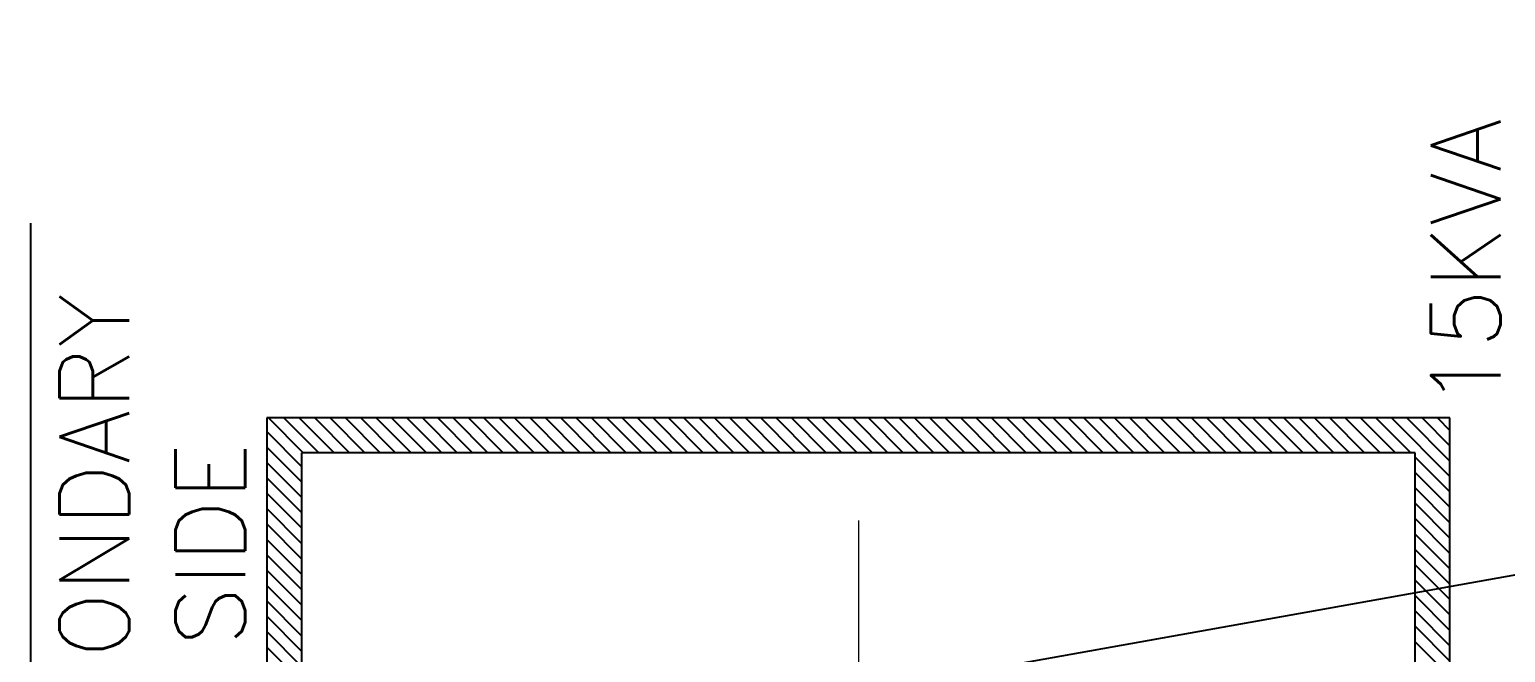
# Model space of a CAD drawing. Header units: metres. Extents: x 530959 to 531458, y 2674234 to 2674577.
# Drawn here: x 531147.951 to 531150.071, y 2674385.916 to 2674386.81 of the extents above; entities that cross this region are included whole.
import ezdxf

# ---------------------------------------------------------------- set-up
doc = ezdxf.new("R2010")
doc.units = ezdxf.units.M
doc.linetypes.add('CENTER2', pattern=[1.125, 0.75, -0.125, 0.125, -0.125])
doc.layers.add('300mm Hume Pipe', color=74, linetype='Continuous')
doc.layers.add('IDT', color=7, linetype='Continuous')
doc.styles.add('RomanS', font='romans.shx')

# ---------------------------------------------------------------- blocks, each defined once
blk = doc.blocks.new('IDT')
at = {"layer": 'IDT', "color": 7, "ltscale": 0.1}
for p, q in [((26.1561, 22.1108), (26.1561, 20.4105)), ((27.8558, 20.4105), (27.8558, 22.1108)), ((26.1561, 20.4105), (27.8558, 20.4105))]:
    blk.add_line(p, q, dxfattribs=at)
at = {"layer": 'IDT', "color": 8, "ltscale": 0.1}
for p, q in [((26.1561, 22.1108), (26.1561, 20.4105)), ((27.8558, 20.4105), (27.8558, 22.1108)), ((26.1561, 20.4105), (27.8558, 20.4105))]:
    blk.add_line(p, q, dxfattribs=at)
at = {"layer": 'IDT', "color": 7}
for p, q in [((26.2061, 22.0608), (26.2061, 20.4605)), ((27.8058, 20.4605), (27.8058, 22.0608)), ((26.2061, 20.4605), (27.8058, 20.4605))]:
    blk.add_line(p, q, dxfattribs=at)
at = {"layer": 'IDT', "color": 8}
for p, q in [((26.2061, 22.0608), (26.2061, 20.4605)), ((27.8058, 20.4605), (27.8058, 22.0608)), ((28.195, 21.0153), (28.195, 20.1306)), ((26.9808, 20.7997), (25.8984, 20.6063)), ((26.2061, 20.4605), (27.8058, 20.4605))]:
    blk.add_line(p, q, dxfattribs=at)
at = {"layer": 'IDT', "color": 253, "linetype": 'CENTER2', "lineweight": 5, "ltscale": 0.5}
blk.add_line((27.006, 20.5579), (27.006, 21.8549), dxfattribs=at)
at = {"layer": 'IDT', "color": 8, "linetype": 'Continuous'}
for p, q in [((26.2061, 20.7319), (26.1561, 20.7819)), ((27.8558, 20.7395), (27.8058, 20.7895)), ((26.2061, 20.7098), (26.1561, 20.7598)), ((27.8558, 20.7174), (27.8058, 20.7674)), ((26.2061, 20.6877), (26.1561, 20.7377)), ((27.8558, 20.6953), (27.8058, 20.7453)), ((27.8558, 20.6733), (27.8058, 20.7233)), ((26.2061, 20.6656), (26.1561, 20.7156)), ((27.8558, 20.6512), (27.8058, 20.7012)), ((26.2061, 20.6435), (26.1561, 20.6935)), ((27.8558, 20.6291), (27.8058, 20.6791)), ((26.2061, 20.6215), (26.1561, 20.6715)), ((27.8558, 20.607), (27.8058, 20.657)), ((26.2061, 20.5994), (26.1561, 20.6494)), ((27.8558, 20.5849), (27.8058, 20.6349)), ((26.2061, 20.5773), (26.1561, 20.6273)), ((27.8558, 20.5628), (27.8058, 20.6128)), ((26.2061, 20.5552), (26.1561, 20.6052)), ((27.8558, 20.5407), (27.8058, 20.5907)), ((26.2061, 20.5331), (26.1561, 20.5831)), ((27.8558, 20.5186), (27.8058, 20.5686)), ((26.2061, 20.511), (26.1561, 20.561)), ((27.8558, 20.4965), (27.8058, 20.5465)), ((26.2061, 20.4889), (26.1561, 20.5389)), ((26.2061, 20.4668), (26.1561, 20.5168)), ((27.8558, 20.4744), (27.8058, 20.5244)), ((26.2403, 20.4105), (26.1561, 20.4947)), ((27.8558, 20.4523), (27.8058, 20.5023)), ((26.2182, 20.4105), (26.1561, 20.4726)), ((27.8558, 20.4302), (27.8058, 20.4802)), ((26.1961, 20.4105), (26.1561, 20.4505)), ((26.2624, 20.4105), (26.2124, 20.4605)), ((26.2845, 20.4105), (26.2345, 20.4605)), ((26.3066, 20.4105), (26.2566, 20.4605)), ((26.3287, 20.4105), (26.2787, 20.4605)), ((26.3508, 20.4105), (26.3008, 20.4605)), ((26.3729, 20.4105), (26.3229, 20.4605)), ((26.395, 20.4105), (26.345, 20.4605)), ((26.4171, 20.4105), (26.3671, 20.4605)), ((26.4392, 20.4105), (26.3892, 20.4605)), ((26.4613, 20.4105), (26.4113, 20.4605)), ((26.4834, 20.4105), (26.4334, 20.4605)), ((26.5055, 20.4105), (26.4555, 20.4605)), ((26.5276, 20.4105), (26.4776, 20.4605)), ((26.5497, 20.4105), (26.4997, 20.4605)), ((26.5718, 20.4105), (26.5218, 20.4605)), ((26.5939, 20.4105), (26.5439, 20.4605)), ((26.616, 20.4105), (26.566, 20.4605)), ((26.6381, 20.4105), (26.5881, 20.4605)), ((26.6602, 20.4105), (26.6102, 20.4605)), ((26.6823, 20.4105), (26.6323, 20.4605)), ((26.7043, 20.4105), (26.6543, 20.4605)), ((26.7264, 20.4105), (26.6764, 20.4605)), ((26.7485, 20.4105), (26.6985, 20.4605)), ((26.7706, 20.4105), (26.7206, 20.4605)), ((26.7927, 20.4105), (26.7427, 20.4605)), ((26.8148, 20.4105), (26.7648, 20.4605)), ((26.8369, 20.4105), (26.7869, 20.4605)), ((26.859, 20.4105), (26.809, 20.4605)), ((26.8811, 20.4105), (26.8311, 20.4605)), ((26.9032, 20.4105), (26.8532, 20.4605)), ((26.9253, 20.4105), (26.8753, 20.4605)), ((26.9474, 20.4105), (26.8974, 20.4605)), ((26.9695, 20.4105), (26.9195, 20.4605)), ((26.9916, 20.4105), (26.9416, 20.4605)), ((27.0137, 20.4105), (26.9637, 20.4605)), ((27.0358, 20.4105), (26.9858, 20.4605)), ((27.0579, 20.4105), (27.0079, 20.4605)), ((27.08, 20.4105), (27.03, 20.4605)), ((27.1021, 20.4105), (27.0521, 20.4605)), ((27.1242, 20.4105), (27.0742, 20.4605)), ((27.1463, 20.4105), (27.0963, 20.4605)), ((27.1684, 20.4105), (27.1184, 20.4605)), ((27.1905, 20.4105), (27.1405, 20.4605)), ((27.2126, 20.4105), (27.1626, 20.4605)), ((27.2347, 20.4105), (27.1847, 20.4605)), ((27.2568, 20.4105), (27.2068, 20.4605)), ((27.2789, 20.4105), (27.2289, 20.4605)), ((27.301, 20.4105), (27.251, 20.4605)), ((27.3231, 20.4105), (27.2731, 20.4605)), ((27.3452, 20.4105), (27.2952, 20.4605)), ((27.3673, 20.4105), (27.3173, 20.4605)), ((27.3894, 20.4105), (27.3394, 20.4605)), ((27.4115, 20.4105), (27.3615, 20.4605)), ((27.4336, 20.4105), (27.3836, 20.4605)), ((27.4556, 20.4105), (27.4056, 20.4605)), ((27.4777, 20.4105), (27.4277, 20.4605)), ((27.4998, 20.4105), (27.4498, 20.4605)), ((27.5219, 20.4105), (27.4719, 20.4605)), ((27.544, 20.4105), (27.494, 20.4605)), ((27.5661, 20.4105), (27.5161, 20.4605)), ((27.5882, 20.4105), (27.5382, 20.4605)), ((27.6103, 20.4105), (27.5603, 20.4605)), ((27.6324, 20.4105), (27.5824, 20.4605)), ((27.6545, 20.4105), (27.6045, 20.4605)), ((27.6766, 20.4105), (27.6266, 20.4605)), ((27.6987, 20.4105), (27.6487, 20.4605)), ((27.7208, 20.4105), (27.6708, 20.4605)), ((27.7429, 20.4105), (27.6929, 20.4605)), ((27.765, 20.4105), (27.715, 20.4605)), ((27.7871, 20.4105), (27.7371, 20.4605)), ((27.8092, 20.4105), (27.7592, 20.4605)), ((27.8313, 20.4105), (27.7813, 20.4605)), ((27.8534, 20.4105), (27.8034, 20.4605)), ((26.174, 20.4105), (26.1561, 20.4284))]:
    blk.add_line(p, q, dxfattribs=at)
at = {"layer": 'IDT', "color": 8, "style": 'RomanS'}
for s, p in [('SECONDARY', (28.0535, 21.0121)), ('SIDE', (27.8868, 20.7383)), ('15KVA', (26.0834, 20.3963))]:
    blk.add_text(s, height=0.1, rotation=270, dxfattribs=at).set_placement(p)

msp = doc.modelspace()

# ---------------------------------------------------------------- hatches: boundary and pattern name
at = {"layer": '300mm Hume Pipe'}
h = msp.add_hatch(dxfattribs=at)
h.set_pattern_fill('ANSI37', color=74)
h.set_pattern_definition([(45, (0, 0), (-0.0883883476483, 0.0883883476483), []), (135, (0, 0), (-0.0883883476483, -0.0883883476483), [])])
edge = h.paths.add_edge_path(flags=17)
edge.add_line((531137.2214, 2674376.4973), (531137.2214, 2674392.2452))
edge.add_arc((531138.1214, 2674392.2452), 0.9, 90, 180, ccw=False)
edge.add_line((531138.1214, 2674393.1452), (531141.1042, 2674393.1452))
edge.add_line((531141.1042, 2674393.1452), (531141.1042, 2674392.8452))
edge.add_line((531141.1042, 2674392.8452), (531138.4214, 2674392.8452))
edge.add_arc((531138.4214, 2674391.9452), 0.9, 90, 180)
edge.add_line((531137.5214, 2674391.9452), (531137.5214, 2674376.7973))
edge.add_arc((531138.4214, 2674376.7973), 0.9, 180, 270)
edge.add_line((531138.4214, 2674375.8973), (531263.8278, 2674375.8973))
edge.add_line((531263.8278, 2674375.8973), (531263.8278, 2674375.5973))
edge.add_line((531263.8278, 2674375.5973), (531138.1214, 2674375.5973))
edge.add_arc((531138.1214, 2674376.4973), 0.9, 180, 270, ccw=False)
edge = h.paths.add_edge_path()
edge.add_line((531138.0013, 2674375.4772), (531263.8278, 2674375.4772))
edge.add_line((531263.8278, 2674375.4772), (531263.8278, 2674375.1772))
edge.add_line((531263.8278, 2674375.1772), (531137.7013, 2674375.1772))
edge.add_arc((531137.7013, 2674376.0772), 0.9, 180, 270, ccw=False)
edge.add_line((531136.8013, 2674376.0772), (531136.8013, 2674392.6292))
edge.add_arc((531137.7013, 2674392.6292), 0.9, 90, 180, ccw=False)
edge.add_line((531137.7013, 2674393.5292), (531141.1042, 2674393.5292))
edge.add_line((531141.1042, 2674393.5292), (531141.1042, 2674393.2292))
edge.add_line((531141.1042, 2674393.2292), (531138.0013, 2674393.2292))
edge.add_arc((531138.0013, 2674392.3292), 0.9, 90, 180)
edge.add_line((531137.1013, 2674392.3292), (531137.1013, 2674376.3772))
edge.add_arc((531138.0013, 2674376.3772), 0.9, 180, 270)

# ---------------------------------------------------------------- block references
at = {"layer": 'IDT', "color": 8, "rotation": 180}
msp.add_blockref('IDT', (531176.1473, 2674406.663), dxfattribs=at)

doc.saveas('drawing.dxf')
